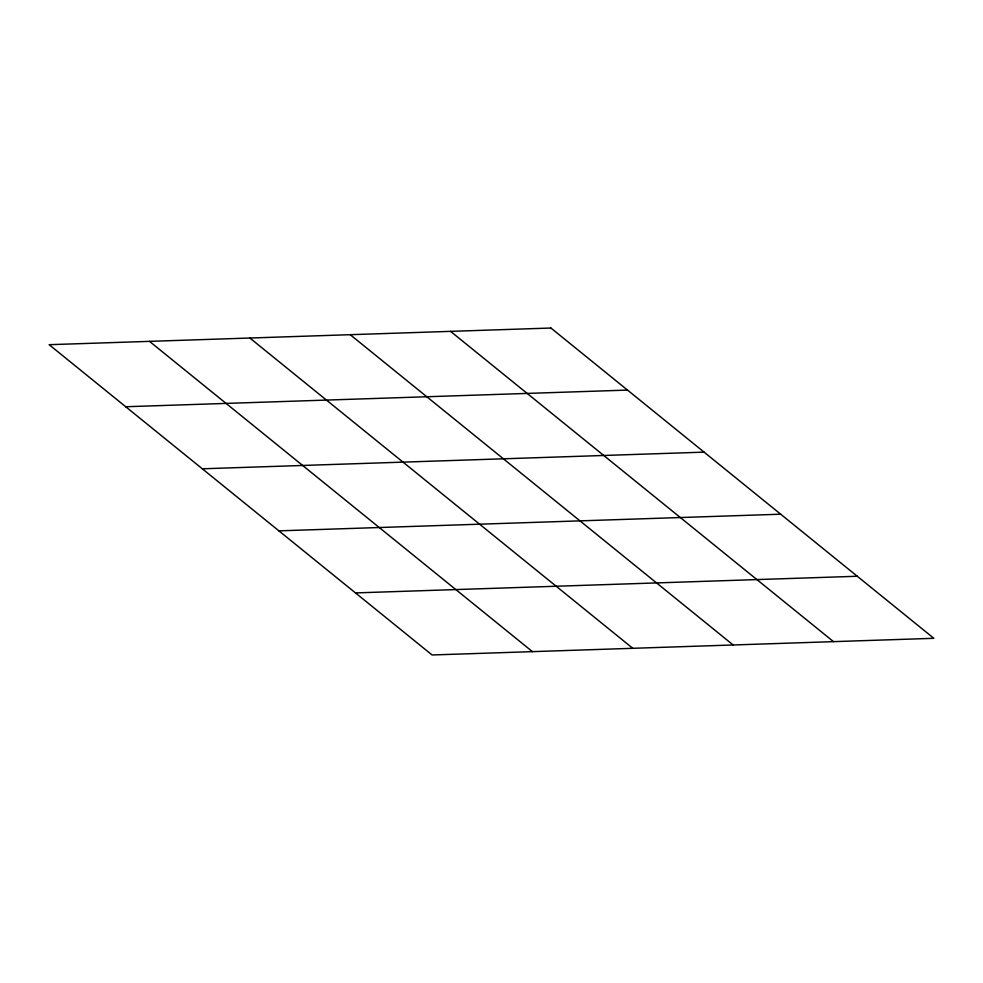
<?xml version="1.0" encoding="UTF-8"?>
<svg xmlns="http://www.w3.org/2000/svg" width="983" height="983" viewBox="0 0 983 983"><rect width="100%" height="100%" fill="white"/><g stroke="black" fill="none" stroke-linecap="round" stroke-linejoin="round"><path stroke-width="1.47" d="M125.738 406.741L627.51 390.091M202.326 468.793L704.098 452.143M278.902 530.857L780.674 514.207M355.49 592.909L857.262 576.259M450.57 331.357L833.498 641.641M350.218 334.687L733.146 644.983M249.854 338.017L632.782 648.313M149.502 341.359L532.43 651.643M550.922 328.027L49.15 344.689L432.078 654.973L933.85 638.311L550.922 328.027"/></g></svg>
